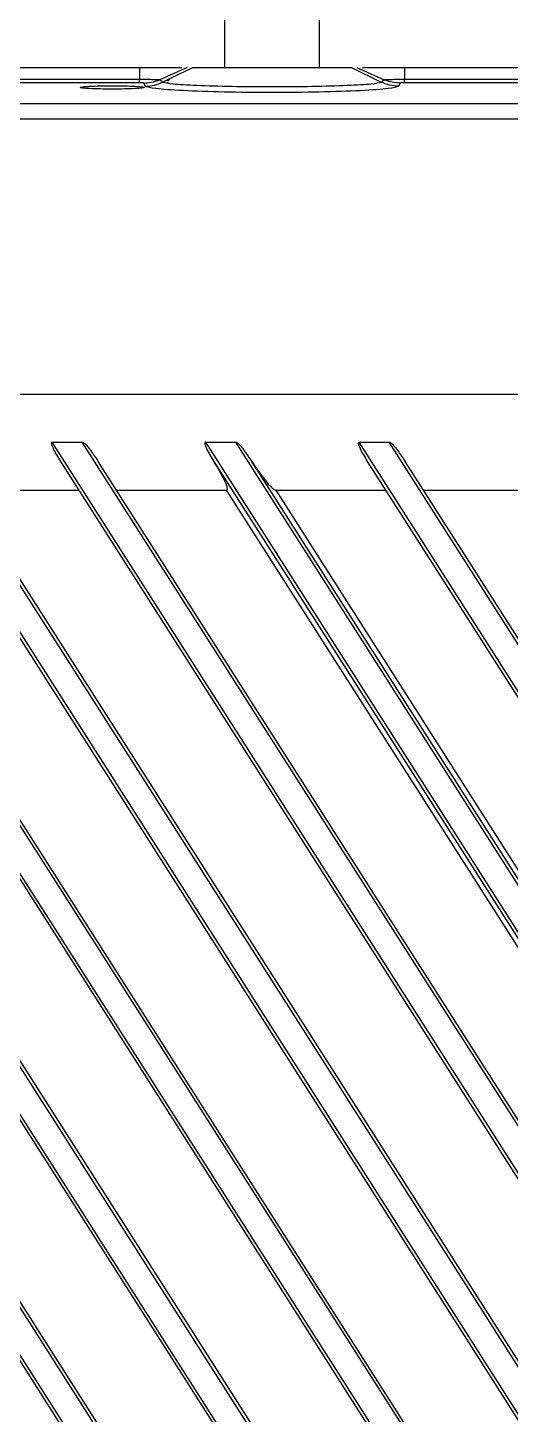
# Model space of a CAD drawing. Header units: millimetres. Extents: x 620 to 19791, y 2539 to 6969.
# Drawn here: x 17236.7 to 17266.9, y 5402.2 to 5489.1 of the extents above; entities that cross this region are included whole.
import ezdxf

# ---------------------------------------------------------------- set-up
doc = ezdxf.new("R2010")
doc.units = ezdxf.units.MM

# ---------------------------------------------------------------- blocks, each defined once
blk = doc.blocks.new('tugj')
at = {"color": 7, "linetype": 'Continuous', "lineweight": 25}
for p, q in [((12527.568, 5159.616), (12527.568, 5156.616)), ((12533.518, 5156.616), (12533.518, 5159.616)), ((12478.684, 5156.616), (12522.25, 5156.616)), ((12522.25, 5156.616), (12522.25, 5155.89)), ((12525.238, 5156.616), (12523.517, 5155.861)), ((12535.524, 5156.616), (12537.368, 5155.711)), ((12535.847, 5156.616), (12537.568, 5155.861)), ((12538.836, 5156.616), (12538.836, 5155.89)), ((12538.836, 5156.616), (12582.402, 5156.616)), ((12478.684, 5155.89), (12522.25, 5155.89)), ((12522.25, 5155.666), (12478.684, 5155.666)), ((12522.25, 5155.666), (12522.25, 5155.89)), ((12522.621, 5155.456), (12522.516, 5155.651)), ((12524, 5155.703), (12523.992, 5155.634)), ((12524.125, 5155.911), (12524.008, 5155.776)), ((12537.368, 5155.711), (12537.568, 5155.861)), ((12538.569, 5155.651), (12538.464, 5155.456)), ((12538.836, 5155.666), (12538.836, 5155.89)), ((12538.836, 5155.89), (12582.402, 5155.89)), ((12582.412, 5155.666), (12538.836, 5155.666)), ((12479.138, 5154.379), (12581.947, 5154.379)), ((12579.956, 5153.38), (12481.129, 5153.38)), ((12502.78, 5136.161), (12576.711, 5136.161)), ((12507.168, 5133.159), (12602.334, 4983.776)), ((12602.333, 4986.753), (12509.063, 5133.16)), ((12516.768, 5133.161), (12518.666, 5133.161)), ((12516.768, 5133.161), (12602.333, 4998.851)), ((12602.333, 5001.829), (12518.666, 5133.161)), ((12526.373, 5133.161), (12528.27, 5133.161)), ((12526.373, 5133.161), (12602.333, 5013.926)), ((12602.333, 5016.904), (12528.27, 5133.161)), ((12535.977, 5133.161), (12537.874, 5133.161)), ((12535.977, 5133.161), (12602.333, 5029.002)), ((12602.333, 5031.98), (12537.874, 5133.161)), ((12602.333, 4968.7), (12498.169, 5132.206)), ((12499.824, 5132.585), (12602.333, 4971.678)), ((12602.502, 4971.785), (12500.88, 5131.3)), ((12507.692, 5131.96), (12602.165, 4983.668)), ((12602.502, 4986.861), (12510.063, 5131.961)), ((12517.296, 5131.961), (12602.165, 4998.743)), ((12602.502, 5001.936), (12519.667, 5131.961)), ((12526.9, 5131.961), (12602.165, 5013.819)), ((12602.502, 5017.012), (12529.271, 5131.961)), ((12536.504, 5131.961), (12602.165, 5028.894)), ((12602.502, 5032.087), (12538.875, 5131.961)), ((12498.843, 5130.775), (12602.165, 4968.593)), ((12511.21, 5130.161), (12518.443, 5130.161)), ((12520.814, 5130.161), (12527.691, 5130.161)), ((12601.911, 5013.658), (12527.691, 5130.161)), ((12530.774, 5130.161), (12537.651, 5130.161)), ((12530.774, 5130.161), (12602.755, 5017.173)), ((12540.022, 5130.161), (12547.255, 5130.161)), ((12602.333, 4953.625), (12491.169, 5128.118)), ((12602.333, 4956.603), (12492.775, 5128.574)), ((12602.502, 4956.71), (12493.411, 5127.949)), ((12491.95, 5126.52), (12602.165, 4953.517)), ((12602.333, 4941.527), (12487.58, 5121.653)), ((12602.333, 4938.549), (12487.236, 5119.216)), ((12602.502, 4941.635), (12488.946, 5119.882)), ((12488.646, 5116.63), (12602.165, 4938.442))]:
    blk.add_line(p, q, dxfattribs=at)
at = {"color": 7, "linetype": 'Continuous', "lineweight": 25, "flags": 128}
blk.add_lwpolyline([(12525.562, 5156.615), (12524.64, 5156.163), (12523.717, 5155.711)], dxfattribs=at)
at = {"color": 7, "linetype": 'Continuous', "lineweight": 25}
for points, knots in [([(12522.25, 5156.616), (12522.618, 5156.616), (12523.36, 5156.616), (12524.326, 5156.616), (12524.708, 5156.616), (12524.888, 5156.616)], [0, 0, 0, 0, 0.340806, 0.687643, 1, 1, 1, 1]), ([(12525.562, 5156.616), (12525.684, 5156.616), (12525.928, 5156.616), (12527.107, 5156.616), (12528.698, 5156.616), (12530.543, 5156.616), (12532.388, 5156.616), (12533.978, 5156.616), (12535.157, 5156.616), (12535.401, 5156.616), (12535.524, 5156.616)], [0, 0, 0, 0, 0.126064, 0.251365, 0.37584, 0.5, 0.624158, 0.748634, 0.873935, 1, 1, 1, 1]), ([(12536.197, 5156.616), (12536.385, 5156.616), (12536.777, 5156.616), (12537.746, 5156.616), (12538.478, 5156.616), (12538.836, 5156.616)], [0, 0, 0, 0, 0.321414, 0.668155, 1, 1, 1, 1]), ([(12522.25, 5155.89), (12522.409, 5155.89), (12522.727, 5155.889), (12523.137, 5155.883), (12523.431, 5155.873), (12523.489, 5155.865), (12523.517, 5155.861)], [0, 0, 0, 0, 0.249933, 0.49964, 0.74952, 1, 1, 1, 1]), ([(12522.516, 5155.651), (12522.512, 5155.653), (12522.505, 5155.657), (12522.46, 5155.66), (12522.406, 5155.663), (12522.357, 5155.665), (12522.304, 5155.666), (12522.268, 5155.666), (12522.25, 5155.666)], [0, 0, 0, 0, 0.220985, 0.472531, 0.605069, 0.742633, 0.872549, 1, 1, 1, 1]), ([(12522.516, 5155.654), (12522.676, 5155.664), (12523.02, 5155.684), (12523.344, 5155.8), (12523.517, 5155.861)], [0, 0, 0, 0, 0.466595, 1, 1, 1, 1]), ([(12522.621, 5155.456), (12522.811, 5155.467), (12523.191, 5155.49), (12523.542, 5155.637), (12523.717, 5155.711)], [0, 0, 0, 0, 0.5000021, 1, 1, 1, 1]), ([(12523.517, 5155.861), (12523.549, 5155.836), (12523.613, 5155.786), (12523.683, 5155.736), (12523.717, 5155.711)], [0, 0, 0, 0, 0.4995176, 1, 1, 1, 1]), ([(12523.717, 5155.711), (12523.861, 5155.673), (12524.148, 5155.599), (12525.753, 5155.505), (12527.96, 5155.444), (12530.543, 5155.422), (12533.126, 5155.444), (12535.332, 5155.505), (12536.937, 5155.599), (12537.224, 5155.673), (12537.368, 5155.711)], [0, 0, 0, 0, 0.125541, 0.25062, 0.375387, 0.5, 0.624612, 0.749379, 0.874458, 1, 1, 1, 1]), ([(12538.464, 5155.456), (12538.274, 5155.467), (12537.894, 5155.49), (12537.543, 5155.637), (12537.368, 5155.711)], [0, 0, 0, 0, 0.500701, 1, 1, 1, 1]), ([(12537.568, 5155.861), (12537.597, 5155.865), (12537.654, 5155.873), (12537.948, 5155.883), (12538.358, 5155.889), (12538.676, 5155.89), (12538.836, 5155.89)], [0, 0, 0, 0, 0.250475, 0.500353, 0.750064, 1, 1, 1, 1]), ([(12538.569, 5155.651), (12538.397, 5155.66), (12538.052, 5155.678), (12537.729, 5155.8), (12537.568, 5155.861)], [0, 0, 0, 0, 0.49994, 1, 1, 1, 1]), ([(12538.836, 5155.666), (12538.802, 5155.666), (12538.733, 5155.665), (12538.646, 5155.662), (12538.594, 5155.658), (12538.571, 5155.654), (12538.57, 5155.652), (12538.569, 5155.651)], [0, 0, 0, 0, 0.239381, 0.48092, 0.726937, 0.861773, 1, 1, 1, 1]), ([(12518.543, 5155.377), (12518.573, 5155.391), (12518.633, 5155.418), (12519.094, 5155.453), (12519.751, 5155.476), (12520.535, 5155.485), (12521.319, 5155.477), (12521.988, 5155.453), (12522.359, 5155.424), (12522.521, 5155.398), (12522.535, 5155.384), (12522.542, 5155.377)], [0, 0, 0, 0, 0.125441, 0.24983, 0.373602, 0.498412, 0.62314, 0.747559, 0.873244, 0.936089, 1, 1, 1, 1]), ([(12522.542, 5155.377), (12522.512, 5155.363), (12522.452, 5155.336), (12521.991, 5155.301), (12521.334, 5155.278), (12520.551, 5155.269), (12519.767, 5155.277), (12519.097, 5155.301), (12518.726, 5155.33), (12518.564, 5155.356), (12518.55, 5155.37), (12518.543, 5155.377)], [0, 0, 0, 0, 0.125441, 0.24983, 0.373603, 0.498413, 0.623139, 0.747558, 0.873243, 0.936089, 1, 1, 1, 1]), ([(12538.464, 5155.456), (12538.318, 5155.404), (12538.021, 5155.299), (12536.184, 5155.166), (12533.586, 5155.078), (12530.521, 5155.047), (12527.462, 5155.078), (12524.875, 5155.168), (12523.058, 5155.3), (12522.766, 5155.404), (12522.621, 5155.456)], [0, 0, 0, 0, 0.12294, 0.248463, 0.375337, 0.500775, 0.6265, 0.753014, 0.878092, 1, 1, 1, 1]), ([(12516.768, 5133.161), (12516.76, 5133.156), (12516.749, 5133.15), (12516.738, 5133.137), (12516.732, 5133.124), (12516.729, 5133.064), (12516.769, 5132.945), (12516.929, 5132.551), (12517.13, 5132.227), (12517.296, 5131.961)], [0, 0, 0, 0, 0.019687, 0.028154, 0.036204, 0.051518, 0.160477, 0.308571, 1, 1, 1, 1]), ([(12518.666, 5133.161), (12518.681, 5133.159), (12518.712, 5133.156), (12518.933, 5133.015), (12519.231, 5132.586), (12519.513, 5132.181), (12519.667, 5131.961)], [0, 0, 0, 0, 0.02847, 0.059006, 0.486064, 1, 1, 1, 1]), ([(12526.373, 5133.161), (12526.365, 5133.156), (12526.353, 5133.15), (12526.343, 5133.137), (12526.336, 5133.124), (12526.334, 5133.064), (12526.373, 5132.945), (12526.533, 5132.551), (12526.734, 5132.227), (12526.9, 5131.961)], [0, 0, 0, 0, 0.019687, 0.028154, 0.036204, 0.051518, 0.160477, 0.308571, 1, 1, 1, 1]), ([(12528.27, 5133.161), (12528.285, 5133.159), (12528.317, 5133.156), (12528.537, 5133.015), (12528.835, 5132.586), (12529.117, 5132.181), (12529.271, 5131.961)], [0, 0, 0, 0, 0.02847, 0.059006, 0.486064, 1, 1, 1, 1]), ([(12535.977, 5133.161), (12535.969, 5133.156), (12535.957, 5133.15), (12535.947, 5133.137), (12535.94, 5133.124), (12535.938, 5133.064), (12535.977, 5132.945), (12536.137, 5132.551), (12536.338, 5132.227), (12536.504, 5131.961)], [0, 0, 0, 0, 0.019687, 0.028154, 0.036204, 0.051518, 0.160477, 0.308571, 1, 1, 1, 1]), ([(12537.874, 5133.161), (12537.889, 5133.159), (12537.921, 5133.156), (12538.141, 5133.015), (12538.439, 5132.586), (12538.721, 5132.181), (12538.875, 5131.961)], [0, 0, 0, 0, 0.02847, 0.059006, 0.486064, 1, 1, 1, 1]), ([(12527.691, 5130.161), (12527.695, 5130.161), (12527.704, 5130.161), (12527.715, 5130.165), (12527.725, 5130.172), (12527.736, 5130.186), (12527.744, 5130.212), (12527.75, 5130.4), (12527.456, 5131.012), (12527.137, 5131.557), (12526.9, 5131.961)], [0, 0, 0, 0, 0.006371, 0.012177, 0.01782, 0.023738, 0.037753, 0.056225, 0.300884, 1, 1, 1, 1]), ([(12529.271, 5131.961), (12529.541, 5131.56), (12529.927, 5130.989), (12530.413, 5130.409), (12530.634, 5130.219), (12530.721, 5130.169), (12530.758, 5130.163), (12530.774, 5130.161)], [0, 0, 0, 0, 0.612485, 0.87529, 0.953429, 0.980192, 1, 1, 1, 1])]:
    blk.add_open_spline(points, degree=3, knots=knots, dxfattribs=at)
blk = doc.blocks.new('*U204')
blk.add_blockref('tugj', (-12530.543, -4991.113))
blk = doc.blocks.new('*U205')
at = {"color": 0, "linetype": 'ByBlock', "lineweight": -2, "transparency": 16777216}
blk.add_blockref('*U204', (0, 1350), dxfattribs=at)

msp = doc.modelspace()

# ---------------------------------------------------------------- block references
msp.add_blockref('*U205', (17251.96016, 3971.06063))

doc.saveas('drawing.dxf')
